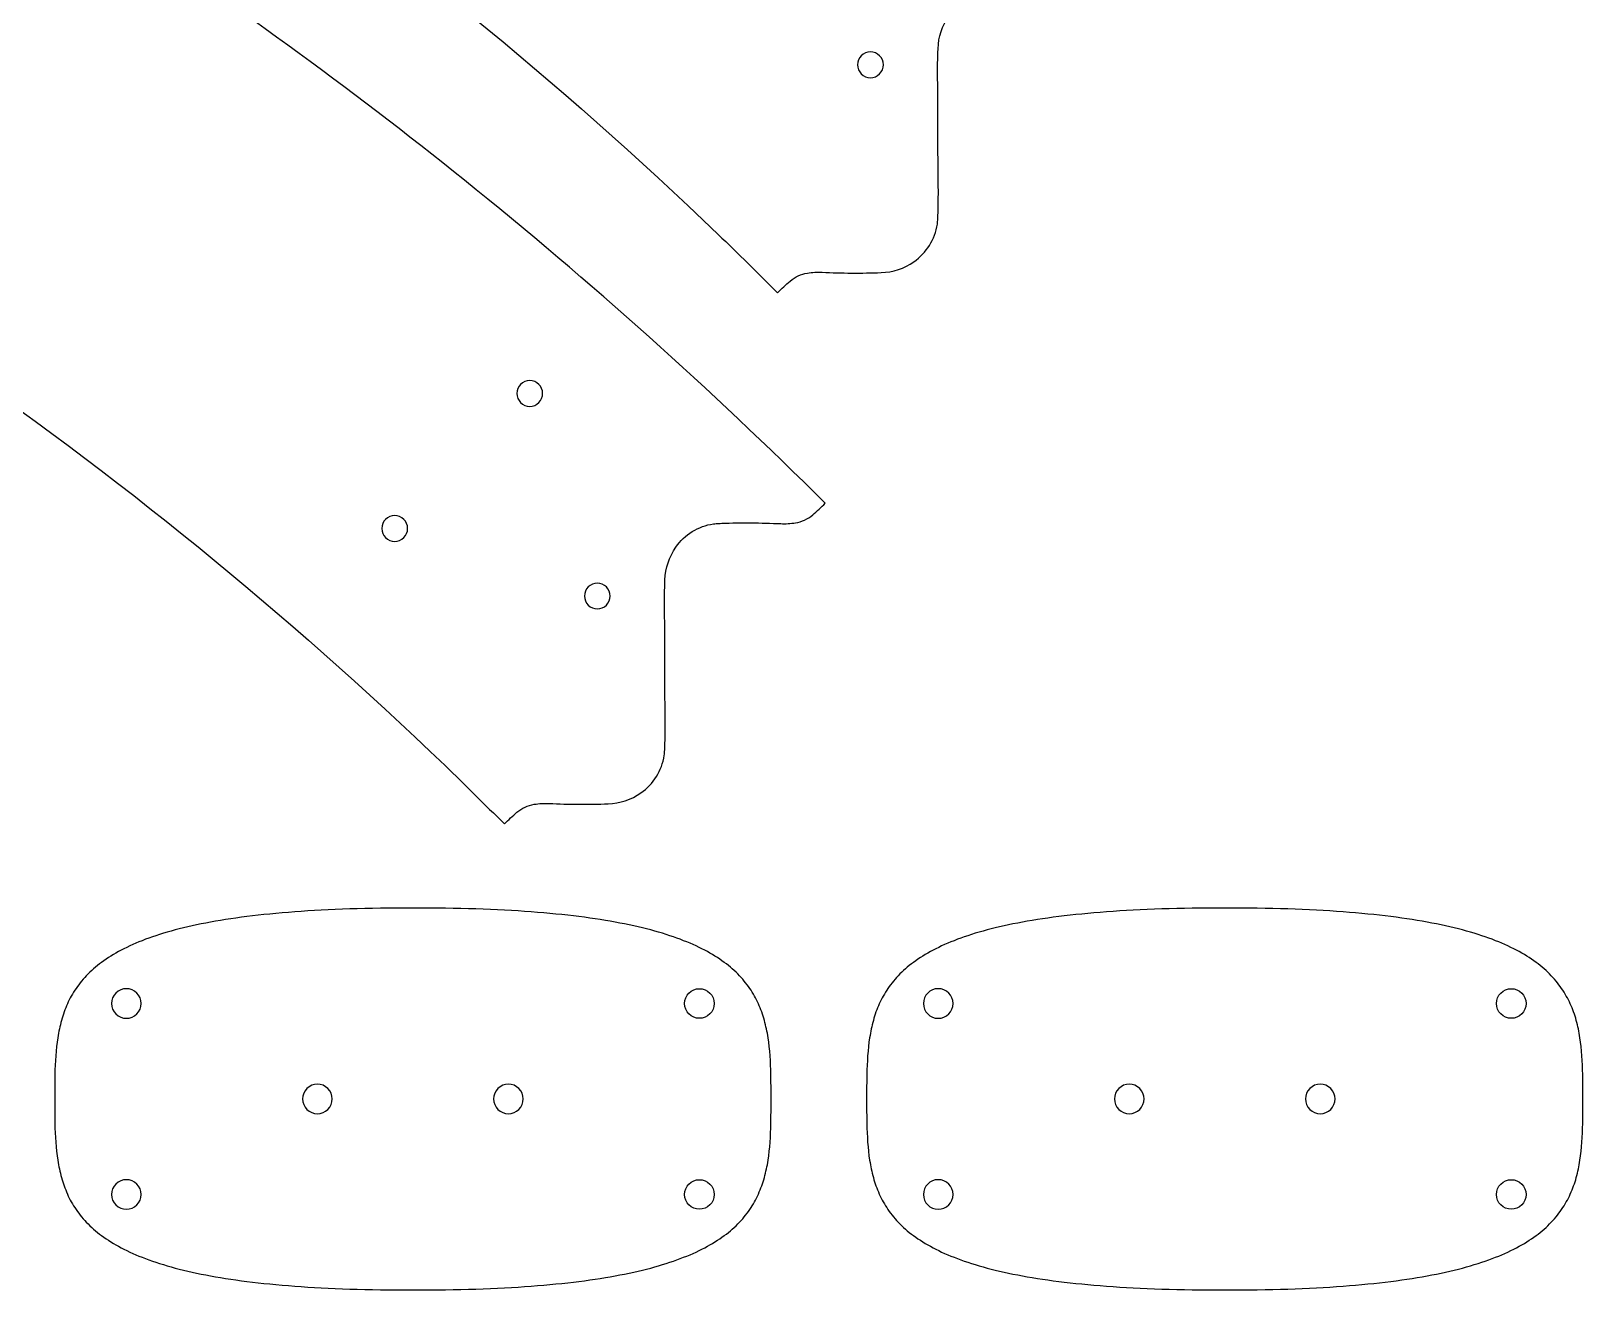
# Model space of a CAD drawing. Extents: x 0.8 to 94.9, y 0.3 to 47.7.
# Drawn here: x 78.58 to 94.83, y 11.29 to 24.47 of the extents above; entities that cross this region are included whole.
import ezdxf

# ---------------------------------------------------------------- set-up
doc = ezdxf.new("R2010")
doc.units = 0
for name, color, linetype in [('THRUCUT_HOLES_SPIRAL_PLUNG', 150, 'CONTINUOUS'), ('THRUCUT_LARGE_PARTS', 18, 'CONTINUOUS'), ('THRUCUT_SMALL_PARTS_TAB_AN', 30, 'CONTINUOUS')]:
    doc.layers.add(name, color=color, linetype=linetype)

msp = doc.modelspace()

# ---------------------------------------------------------------- linework, layer by layer
at = {"layer": 'THRUCUT_HOLES_SPIRAL_PLUNG'}
for points in [[(87.466, 24.024, 0.414214), (87.466, 24.215, 0.414214), (87.275, 24.215, 0.414214), (87.275, 24.024, 0.414214)], [(83.899, 20.582, 0.414214), (83.899, 20.773, 0.414214), (83.708, 20.773, 0.414214), (83.708, 20.582, 0.414214)], [(82.485, 19.168, 0.414214), (82.485, 19.359, 0.414214), (82.294, 19.359, 0.414214), (82.294, 19.168, 0.414214)], [(84.606, 18.461, 0.414214), (84.606, 18.651, 0.414214), (84.416, 18.651, 0.414214), (84.416, 18.461, 0.414214)]]:
    msp.add_lwpolyline(points, format="xyb", close=True, dxfattribs=at)
at = {"layer": 'THRUCUT_LARGE_PARTS'}
for points in [[(74.438, 30.117, -0.082661), (85.777, 22.343, -0.003905), (86.089, 22.039, 0.001302), (86.398, 21.733, -0.018814), (86.53, 21.855, -0.13858), (86.71, 21.939, -0.052059), (86.864, 21.947, 0.021153), (87.483, 21.943, 0.143407), (87.826, 22.057, 0.207262), (88.071, 22.451, 0.01864), (88.074, 22.479, 0.009096), (88.077, 22.537, 0.01228), (88.081, 22.843, -0.003184), (88.077, 23.413, 0.003184), (88.074, 23.982, -0.01228), (88.078, 24.288, -0.143402), (88.192, 24.631, -0.207262)], [(71.579, 24.553, -0.082661), (82.918, 16.78, -0.003905), (83.229, 16.475, 0.001302), (83.539, 16.17, -0.018814), (83.67, 16.292, -0.13858), (83.851, 16.375, -0.052059), (84.005, 16.384, 0.021153), (84.624, 16.38, 0.143407), (84.967, 16.494, 0.207262), (85.211, 16.887, 0.01864), (85.214, 16.915, 0.009096), (85.218, 16.973, 0.01228), (85.221, 17.28, -0.003184), (85.218, 17.849, 0.003184), (85.215, 18.418, -0.01228), (85.219, 18.725, -0.143402), (85.333, 19.068, -0.207262), (85.727, 19.312, -0.01864), (85.755, 19.315, -0.009101), (85.813, 19.318, -0.021153), (86.431, 19.314, 0.052059), (86.586, 19.323, 0.1386), (86.766, 19.406, 0.018794), (86.897, 19.528, 0.026308), (83.12, 22.911, 0.050017), (75.336, 27.985, 0.006591)]]:
    msp.add_lwpolyline(points, format="xyb", dxfattribs=at)
at = {"layer": 'THRUCUT_SMALL_PARTS_TAB_AN'}
for points in [[(82.58, 15.289), (82.493, 15.289), (82.407, 15.288), (82.323, 15.288), (82.24, 15.286), (82.158, 15.285), (82.077, 15.283), (81.998, 15.281), (81.92, 15.279), (81.844, 15.276), (81.768, 15.273), (81.694, 15.27), (81.621, 15.266), (81.55, 15.262), (81.48, 15.258), (81.41, 15.253), (81.343, 15.248), (81.276, 15.243), (81.21, 15.238), (81.146, 15.232), (81.083, 15.226), (81.021, 15.22), (80.96, 15.213), (80.9, 15.206), (80.842, 15.199), (80.784, 15.192), (80.728, 15.184), (80.673, 15.176), (80.618, 15.168), (80.565, 15.159), (80.513, 15.15), (80.462, 15.141), (80.412, 15.132), (80.363, 15.122), (80.315, 15.112), (80.269, 15.102), (80.223, 15.092), (80.178, 15.081), (80.134, 15.07), (80.091, 15.059), (80.049, 15.048), (80.008, 15.036), (79.968, 15.024), (79.928, 15.012), (79.89, 14.999), (79.853, 14.987), (79.816, 14.974), (79.781, 14.961), (79.746, 14.947), (79.712, 14.934), (79.679, 14.92), (79.647, 14.906), (79.615, 14.892), (79.585, 14.877), (79.555, 14.862), (79.526, 14.847), (79.498, 14.832), (79.47, 14.817), (79.444, 14.801), (79.418, 14.785), (79.393, 14.769), (79.368, 14.753), (79.344, 14.737), (79.321, 14.72), (79.299, 14.703), (79.277, 14.686), (79.256, 14.669), (79.236, 14.651), (79.217, 14.634), (79.198, 14.616), (79.179, 14.598), (79.161, 14.58), (79.144, 14.561), (79.128, 14.543), (79.112, 14.524), (79.097, 14.505), (79.082, 14.486), (79.068, 14.466), (79.054, 14.447), (79.041, 14.427), (79.028, 14.407), (79.016, 14.387), (79.004, 14.367), (78.993, 14.347), (78.983, 14.326), (78.972, 14.305), (78.963, 14.285), (78.954, 14.264), (78.945, 14.242), (78.936, 14.221), (78.928, 14.2), (78.921, 14.178), (78.914, 14.156), (78.907, 14.134), (78.901, 14.112), (78.895, 14.09), (78.889, 14.067), (78.884, 14.045), (78.879, 14.022), (78.874, 14), (78.87, 13.977), (78.866, 13.954), (78.862, 13.93), (78.855, 13.884), (78.849, 13.837), (78.845, 13.789), (78.841, 13.741), (78.838, 13.692), (78.835, 13.643), (78.833, 13.594), (78.832, 13.544), (78.831, 13.493), (78.83, 13.392), (78.83, 13.289), (78.83, 13.186), (78.831, 13.085), (78.832, 13.034), (78.833, 12.984), (78.835, 12.935), (78.838, 12.886), (78.841, 12.837), (78.845, 12.789), (78.849, 12.741), (78.855, 12.694), (78.862, 12.648), (78.866, 12.624), (78.87, 12.601), (78.874, 12.578), (78.879, 12.556), (78.884, 12.533), (78.889, 12.511), (78.895, 12.488), (78.901, 12.466), (78.907, 12.444), (78.914, 12.422), (78.921, 12.4), (78.928, 12.379), (78.936, 12.357), (78.945, 12.336), (78.954, 12.315), (78.963, 12.293), (78.972, 12.273), (78.983, 12.252), (78.993, 12.231), (79.004, 12.211), (79.016, 12.191), (79.028, 12.171), (79.041, 12.151), (79.054, 12.131), (79.068, 12.112), (79.082, 12.092), (79.097, 12.073), (79.112, 12.054), (79.128, 12.035), (79.144, 12.017), (79.161, 11.998), (79.179, 11.98), (79.198, 11.962), (79.217, 11.944), (79.236, 11.927), (79.256, 11.909), (79.277, 11.892), (79.299, 11.875), (79.321, 11.858), (79.344, 11.841), (79.368, 11.825), (79.393, 11.809), (79.418, 11.793), (79.444, 11.777), (79.47, 11.761), (79.498, 11.746), (79.526, 11.731), (79.555, 11.716), (79.585, 11.701), (79.615, 11.686), (79.647, 11.672), (79.679, 11.658), (79.712, 11.644), (79.746, 11.631), (79.781, 11.617), (79.816, 11.604), (79.853, 11.591), (79.89, 11.579), (79.928, 11.566), (79.968, 11.554), (80.008, 11.542), (80.049, 11.53), (80.091, 11.519), (80.134, 11.508), (80.178, 11.497), (80.223, 11.486), (80.269, 11.476), (80.315, 11.466), (80.363, 11.456), (80.412, 11.446), (80.462, 11.437), (80.513, 11.428), (80.565, 11.419), (80.618, 11.41), (80.673, 11.402), (80.728, 11.394), (80.784, 11.386), (80.842, 11.379), (80.9, 11.372), (80.96, 11.365), (81.021, 11.358), (81.083, 11.352), (81.146, 11.346), (81.21, 11.34), (81.276, 11.335), (81.343, 11.33), (81.41, 11.325), (81.48, 11.32), (81.55, 11.316), (81.621, 11.312), (81.694, 11.308), (81.768, 11.305), (81.844, 11.302), (81.92, 11.299), (81.998, 11.297), (82.077, 11.295), (82.158, 11.293), (82.24, 11.292), (82.323, 11.29), (82.407, 11.29), (82.493, 11.289), (82.58, 11.289), (82.668, 11.289), (82.753, 11.29), (82.838, 11.29), (82.921, 11.292), (83.003, 11.293), (83.083, 11.295), (83.163, 11.297), (83.24, 11.299), (83.317, 11.302), (83.392, 11.305), (83.466, 11.308), (83.539, 11.312), (83.611, 11.316), (83.681, 11.32), (83.75, 11.325), (83.818, 11.33), (83.885, 11.335), (83.95, 11.34), (84.015, 11.346), (84.078, 11.352), (84.14, 11.358), (84.201, 11.365), (84.26, 11.372), (84.319, 11.379), (84.376, 11.386), (84.433, 11.394), (84.488, 11.402), (84.542, 11.41), (84.595, 11.419), (84.647, 11.428), (84.698, 11.437), (84.748, 11.446), (84.797, 11.456), (84.845, 11.466), (84.892, 11.476), (84.938, 11.486), (84.983, 11.497), (85.027, 11.508), (85.07, 11.519), (85.112, 11.53), (85.153, 11.542), (85.193, 11.554), (85.232, 11.566), (85.27, 11.579), (85.308, 11.591), (85.344, 11.604), (85.38, 11.617), (85.415, 11.631), (85.449, 11.644), (85.482, 11.658), (85.514, 11.672), (85.545, 11.686), (85.576, 11.701), (85.606, 11.716), (85.635, 11.731), (85.663, 11.746), (85.69, 11.761), (85.717, 11.777), (85.743, 11.793), (85.768, 11.809), (85.792, 11.825), (85.816, 11.841), (85.839, 11.858), (85.862, 11.875), (85.883, 11.892), (85.904, 11.909), (85.924, 11.927), (85.944, 11.944), (85.963, 11.962), (85.981, 11.98), (85.999, 11.998), (86.016, 12.017), (86.033, 12.035), (86.049, 12.054), (86.064, 12.073), (86.079, 12.092), (86.093, 12.112), (86.107, 12.131), (86.12, 12.151), (86.133, 12.171), (86.145, 12.191), (86.156, 12.211), (86.167, 12.231), (86.178, 12.252), (86.188, 12.273), (86.198, 12.293), (86.207, 12.315), (86.216, 12.336), (86.224, 12.357), (86.232, 12.379), (86.24, 12.4), (86.247, 12.422), (86.254, 12.444), (86.26, 12.466), (86.266, 12.488), (86.272, 12.511), (86.277, 12.533), (86.282, 12.556), (86.287, 12.578), (86.291, 12.601), (86.295, 12.624), (86.299, 12.648), (86.306, 12.694), (86.311, 12.741), (86.316, 12.789), (86.32, 12.837), (86.323, 12.886), (86.325, 12.935), (86.327, 12.984), (86.329, 13.034), (86.329, 13.085), (86.33, 13.186), (86.33, 13.289), (86.33, 13.392), (86.329, 13.493), (86.329, 13.544), (86.327, 13.594), (86.325, 13.643), (86.323, 13.692), (86.32, 13.741), (86.316, 13.789), (86.311, 13.837), (86.306, 13.884), (86.299, 13.93), (86.295, 13.954), (86.291, 13.977), (86.287, 14), (86.282, 14.022), (86.277, 14.045), (86.272, 14.067), (86.266, 14.09), (86.26, 14.112), (86.254, 14.134), (86.247, 14.156), (86.24, 14.178), (86.232, 14.2), (86.224, 14.221), (86.216, 14.242), (86.207, 14.264), (86.198, 14.285), (86.188, 14.305), (86.178, 14.326), (86.167, 14.347), (86.156, 14.367), (86.145, 14.387), (86.133, 14.407), (86.12, 14.427), (86.107, 14.447), (86.093, 14.466), (86.079, 14.486), (86.064, 14.505), (86.049, 14.524), (86.033, 14.543), (86.016, 14.561), (85.999, 14.58), (85.981, 14.598), (85.963, 14.616), (85.944, 14.634), (85.924, 14.651), (85.904, 14.669), (85.883, 14.686), (85.862, 14.703), (85.839, 14.72), (85.816, 14.737), (85.792, 14.753), (85.768, 14.769), (85.743, 14.785), (85.717, 14.801), (85.69, 14.817), (85.663, 14.832), (85.635, 14.847), (85.606, 14.862), (85.576, 14.877), (85.545, 14.892), (85.514, 14.906), (85.482, 14.92), (85.449, 14.934), (85.415, 14.947), (85.38, 14.961), (85.344, 14.974), (85.308, 14.987), (85.27, 14.999), (85.232, 15.012), (85.193, 15.024), (85.153, 15.036), (85.112, 15.048), (85.07, 15.059), (85.027, 15.07), (84.983, 15.081), (84.938, 15.092), (84.892, 15.102), (84.845, 15.112), (84.797, 15.122), (84.748, 15.132), (84.698, 15.141), (84.647, 15.15), (84.595, 15.159), (84.542, 15.168), (84.488, 15.176), (84.433, 15.184), (84.376, 15.192), (84.319, 15.199), (84.26, 15.206), (84.201, 15.213), (84.14, 15.22), (84.078, 15.226), (84.015, 15.232), (83.95, 15.238), (83.885, 15.243), (83.818, 15.248), (83.75, 15.253), (83.681, 15.258), (83.611, 15.262), (83.539, 15.266), (83.466, 15.27), (83.392, 15.273), (83.317, 15.276), (83.24, 15.279), (83.163, 15.281), (83.083, 15.283), (83.003, 15.285), (82.921, 15.286), (82.838, 15.288), (82.753, 15.288), (82.668, 15.289)], [(91.08, 15.289), (90.993, 15.289), (90.907, 15.288), (90.823, 15.288), (90.74, 15.286), (90.658, 15.285), (90.577, 15.283), (90.498, 15.281), (90.42, 15.279), (90.344, 15.276), (90.268, 15.273), (90.194, 15.27), (90.121, 15.266), (90.05, 15.262), (89.98, 15.258), (89.91, 15.253), (89.843, 15.248), (89.776, 15.243), (89.71, 15.238), (89.646, 15.232), (89.583, 15.226), (89.521, 15.22), (89.46, 15.213), (89.4, 15.206), (89.342, 15.199), (89.284, 15.192), (89.228, 15.184), (89.173, 15.176), (89.118, 15.168), (89.065, 15.159), (89.013, 15.15), (88.962, 15.141), (88.912, 15.132), (88.863, 15.122), (88.815, 15.112), (88.769, 15.102), (88.723, 15.092), (88.678, 15.081), (88.634, 15.07), (88.591, 15.059), (88.549, 15.048), (88.508, 15.036), (88.468, 15.024), (88.428, 15.012), (88.39, 14.999), (88.353, 14.987), (88.316, 14.974), (88.281, 14.961), (88.246, 14.947), (88.212, 14.934), (88.179, 14.92), (88.147, 14.906), (88.115, 14.892), (88.085, 14.877), (88.055, 14.862), (88.026, 14.847), (87.998, 14.832), (87.97, 14.817), (87.944, 14.801), (87.918, 14.785), (87.893, 14.769), (87.868, 14.753), (87.844, 14.737), (87.821, 14.72), (87.799, 14.703), (87.777, 14.686), (87.756, 14.669), (87.736, 14.651), (87.717, 14.634), (87.698, 14.616), (87.679, 14.598), (87.661, 14.58), (87.644, 14.561), (87.628, 14.543), (87.612, 14.524), (87.597, 14.505), (87.582, 14.486), (87.568, 14.466), (87.554, 14.447), (87.541, 14.427), (87.528, 14.407), (87.516, 14.387), (87.504, 14.367), (87.493, 14.347), (87.483, 14.326), (87.472, 14.305), (87.463, 14.285), (87.454, 14.264), (87.445, 14.242), (87.436, 14.221), (87.428, 14.2), (87.421, 14.178), (87.414, 14.156), (87.407, 14.134), (87.401, 14.112), (87.395, 14.09), (87.389, 14.067), (87.384, 14.045), (87.379, 14.022), (87.374, 14), (87.37, 13.977), (87.366, 13.954), (87.362, 13.93), (87.355, 13.884), (87.349, 13.837), (87.345, 13.789), (87.341, 13.741), (87.338, 13.692), (87.335, 13.643), (87.333, 13.594), (87.332, 13.544), (87.331, 13.493), (87.33, 13.392), (87.33, 13.289), (87.33, 13.186), (87.331, 13.085), (87.332, 13.034), (87.333, 12.984), (87.335, 12.935), (87.338, 12.886), (87.341, 12.837), (87.345, 12.789), (87.349, 12.741), (87.355, 12.694), (87.362, 12.648), (87.366, 12.624), (87.37, 12.601), (87.374, 12.578), (87.379, 12.556), (87.384, 12.533), (87.389, 12.511), (87.395, 12.488), (87.401, 12.466), (87.407, 12.444), (87.414, 12.422), (87.421, 12.4), (87.428, 12.379), (87.436, 12.357), (87.445, 12.336), (87.454, 12.315), (87.463, 12.293), (87.472, 12.273), (87.483, 12.252), (87.493, 12.231), (87.504, 12.211), (87.516, 12.191), (87.528, 12.171), (87.541, 12.151), (87.554, 12.131), (87.568, 12.112), (87.582, 12.092), (87.597, 12.073), (87.612, 12.054), (87.628, 12.035), (87.644, 12.017), (87.661, 11.998), (87.679, 11.98), (87.698, 11.962), (87.717, 11.944), (87.736, 11.927), (87.756, 11.909), (87.777, 11.892), (87.799, 11.875), (87.821, 11.858), (87.844, 11.841), (87.868, 11.825), (87.893, 11.809), (87.918, 11.793), (87.944, 11.777), (87.97, 11.761), (87.998, 11.746), (88.026, 11.731), (88.055, 11.716), (88.085, 11.701), (88.115, 11.686), (88.147, 11.672), (88.179, 11.658), (88.212, 11.644), (88.246, 11.631), (88.281, 11.617), (88.316, 11.604), (88.353, 11.591), (88.39, 11.579), (88.428, 11.566), (88.468, 11.554), (88.508, 11.542), (88.549, 11.53), (88.591, 11.519), (88.634, 11.508), (88.678, 11.497), (88.723, 11.486), (88.769, 11.476), (88.815, 11.466), (88.863, 11.456), (88.912, 11.446), (88.962, 11.437), (89.013, 11.428), (89.065, 11.419), (89.118, 11.41), (89.173, 11.402), (89.228, 11.394), (89.284, 11.386), (89.342, 11.379), (89.4, 11.372), (89.46, 11.365), (89.521, 11.358), (89.583, 11.352), (89.646, 11.346), (89.71, 11.34), (89.776, 11.335), (89.843, 11.33), (89.91, 11.325), (89.98, 11.32), (90.05, 11.316), (90.121, 11.312), (90.194, 11.308), (90.268, 11.305), (90.344, 11.302), (90.42, 11.299), (90.498, 11.297), (90.577, 11.295), (90.658, 11.293), (90.74, 11.292), (90.823, 11.29), (90.907, 11.29), (90.993, 11.289), (91.08, 11.289), (91.168, 11.289), (91.253, 11.29), (91.338, 11.29), (91.421, 11.292), (91.503, 11.293), (91.583, 11.295), (91.663, 11.297), (91.74, 11.299), (91.817, 11.302), (91.892, 11.305), (91.966, 11.308), (92.039, 11.312), (92.111, 11.316), (92.181, 11.32), (92.25, 11.325), (92.318, 11.33), (92.385, 11.335), (92.45, 11.34), (92.515, 11.346), (92.578, 11.352), (92.64, 11.358), (92.701, 11.365), (92.76, 11.372), (92.819, 11.379), (92.876, 11.386), (92.933, 11.394), (92.988, 11.402), (93.042, 11.41), (93.095, 11.419), (93.147, 11.428), (93.198, 11.437), (93.248, 11.446), (93.297, 11.456), (93.345, 11.466), (93.392, 11.476), (93.438, 11.486), (93.483, 11.497), (93.527, 11.508), (93.57, 11.519), (93.612, 11.53), (93.653, 11.542), (93.693, 11.554), (93.732, 11.566), (93.77, 11.579), (93.808, 11.591), (93.844, 11.604), (93.88, 11.617), (93.915, 11.631), (93.949, 11.644), (93.982, 11.658), (94.014, 11.672), (94.045, 11.686), (94.076, 11.701), (94.106, 11.716), (94.135, 11.731), (94.163, 11.746), (94.19, 11.761), (94.217, 11.777), (94.243, 11.793), (94.268, 11.809), (94.292, 11.825), (94.316, 11.841), (94.339, 11.858), (94.362, 11.875), (94.383, 11.892), (94.404, 11.909), (94.424, 11.927), (94.444, 11.944), (94.463, 11.962), (94.481, 11.98), (94.499, 11.998), (94.516, 12.017), (94.533, 12.035), (94.549, 12.054), (94.564, 12.073), (94.579, 12.092), (94.593, 12.112), (94.607, 12.131), (94.62, 12.151), (94.633, 12.171), (94.645, 12.191), (94.656, 12.211), (94.667, 12.231), (94.678, 12.252), (94.688, 12.273), (94.698, 12.293), (94.707, 12.315), (94.716, 12.336), (94.724, 12.357), (94.732, 12.379), (94.74, 12.4), (94.747, 12.422), (94.754, 12.444), (94.76, 12.466), (94.766, 12.488), (94.772, 12.511), (94.777, 12.533), (94.782, 12.556), (94.787, 12.578), (94.791, 12.601), (94.795, 12.624), (94.799, 12.648), (94.806, 12.694), (94.811, 12.741), (94.816, 12.789), (94.82, 12.837), (94.823, 12.886), (94.825, 12.935), (94.827, 12.984), (94.829, 13.034), (94.829, 13.085), (94.83, 13.186), (94.83, 13.289), (94.83, 13.392), (94.829, 13.493), (94.829, 13.544), (94.827, 13.594), (94.825, 13.643), (94.823, 13.692), (94.82, 13.741), (94.816, 13.789), (94.811, 13.837), (94.806, 13.884), (94.799, 13.93), (94.795, 13.954), (94.791, 13.977), (94.787, 14), (94.782, 14.022), (94.777, 14.045), (94.772, 14.067), (94.766, 14.09), (94.76, 14.112), (94.754, 14.134), (94.747, 14.156), (94.74, 14.178), (94.732, 14.2), (94.724, 14.221), (94.716, 14.242), (94.707, 14.264), (94.698, 14.285), (94.688, 14.305), (94.678, 14.326), (94.667, 14.347), (94.656, 14.367), (94.645, 14.387), (94.633, 14.407), (94.62, 14.427), (94.607, 14.447), (94.593, 14.466), (94.579, 14.486), (94.564, 14.505), (94.549, 14.524), (94.533, 14.543), (94.516, 14.561), (94.499, 14.58), (94.481, 14.598), (94.463, 14.616), (94.444, 14.634), (94.424, 14.651), (94.404, 14.669), (94.383, 14.686), (94.362, 14.703), (94.339, 14.72), (94.316, 14.737), (94.292, 14.753), (94.268, 14.769), (94.243, 14.785), (94.217, 14.801), (94.19, 14.817), (94.163, 14.832), (94.135, 14.847), (94.106, 14.862), (94.076, 14.877), (94.045, 14.892), (94.014, 14.906), (93.982, 14.92), (93.949, 14.934), (93.915, 14.947), (93.88, 14.961), (93.844, 14.974), (93.808, 14.987), (93.77, 14.999), (93.732, 15.012), (93.693, 15.024), (93.653, 15.036), (93.612, 15.048), (93.57, 15.059), (93.527, 15.07), (93.483, 15.081), (93.438, 15.092), (93.392, 15.102), (93.345, 15.112), (93.297, 15.122), (93.248, 15.132), (93.198, 15.141), (93.147, 15.15), (93.095, 15.159), (93.042, 15.168), (92.988, 15.176), (92.933, 15.184), (92.876, 15.192), (92.819, 15.199), (92.76, 15.206), (92.701, 15.213), (92.64, 15.22), (92.578, 15.226), (92.515, 15.232), (92.45, 15.238), (92.385, 15.243), (92.318, 15.248), (92.25, 15.253), (92.181, 15.258), (92.111, 15.262), (92.039, 15.266), (91.966, 15.27), (91.892, 15.273), (91.817, 15.276), (91.74, 15.279), (91.663, 15.281), (91.583, 15.283), (91.503, 15.285), (91.421, 15.286), (91.338, 15.288), (91.253, 15.288), (91.168, 15.289)]]:
    msp.add_lwpolyline(points, close=True, dxfattribs=at)
for points in [[(79.58, 14.134, 0.414214), (79.735, 14.289, 0.414214), (79.58, 14.444, 0.414214), (79.425, 14.289, 0.414214)], [(85.58, 14.134, -0.414214), (85.425, 14.289, -0.414214), (85.58, 14.444, -0.414214), (85.735, 14.289, -0.414214)], [(88.08, 14.134, 0.414214), (88.235, 14.289, 0.414214), (88.08, 14.444, 0.414214), (87.925, 14.289, 0.414214)], [(94.08, 14.134, -0.414214), (93.925, 14.289, -0.414214), (94.08, 14.444, -0.414214), (94.235, 14.289, -0.414214)], [(81.58, 13.134, 0.414214), (81.735, 13.289, 0.414214), (81.58, 13.444, 0.414214), (81.425, 13.289, 0.414214)], [(83.58, 13.134, 0.414214), (83.735, 13.289, 0.414214), (83.58, 13.444, 0.414214), (83.425, 13.289, 0.414214)], [(90.08, 13.134, 0.414214), (90.235, 13.289, 0.414214), (90.08, 13.444, 0.414214), (89.925, 13.289, 0.414214)], [(92.08, 13.134, 0.414214), (92.235, 13.289, 0.414214), (92.08, 13.444, 0.414214), (91.925, 13.289, 0.414214)], [(79.58, 12.134, 0.414214), (79.735, 12.289, 0.414214), (79.58, 12.444, 0.414214), (79.425, 12.289, 0.414214)], [(85.58, 12.134, -0.414214), (85.425, 12.289, -0.414214), (85.58, 12.444, -0.414214), (85.735, 12.289, -0.414214)], [(88.08, 12.134, 0.414214), (88.235, 12.289, 0.414214), (88.08, 12.444, 0.414214), (87.925, 12.289, 0.414214)], [(94.08, 12.134, -0.414214), (93.925, 12.289, -0.414214), (94.08, 12.444, -0.414214), (94.235, 12.289, -0.414214)]]:
    msp.add_lwpolyline(points, format="xyb", close=True, dxfattribs=at)

doc.saveas('drawing.dxf')
